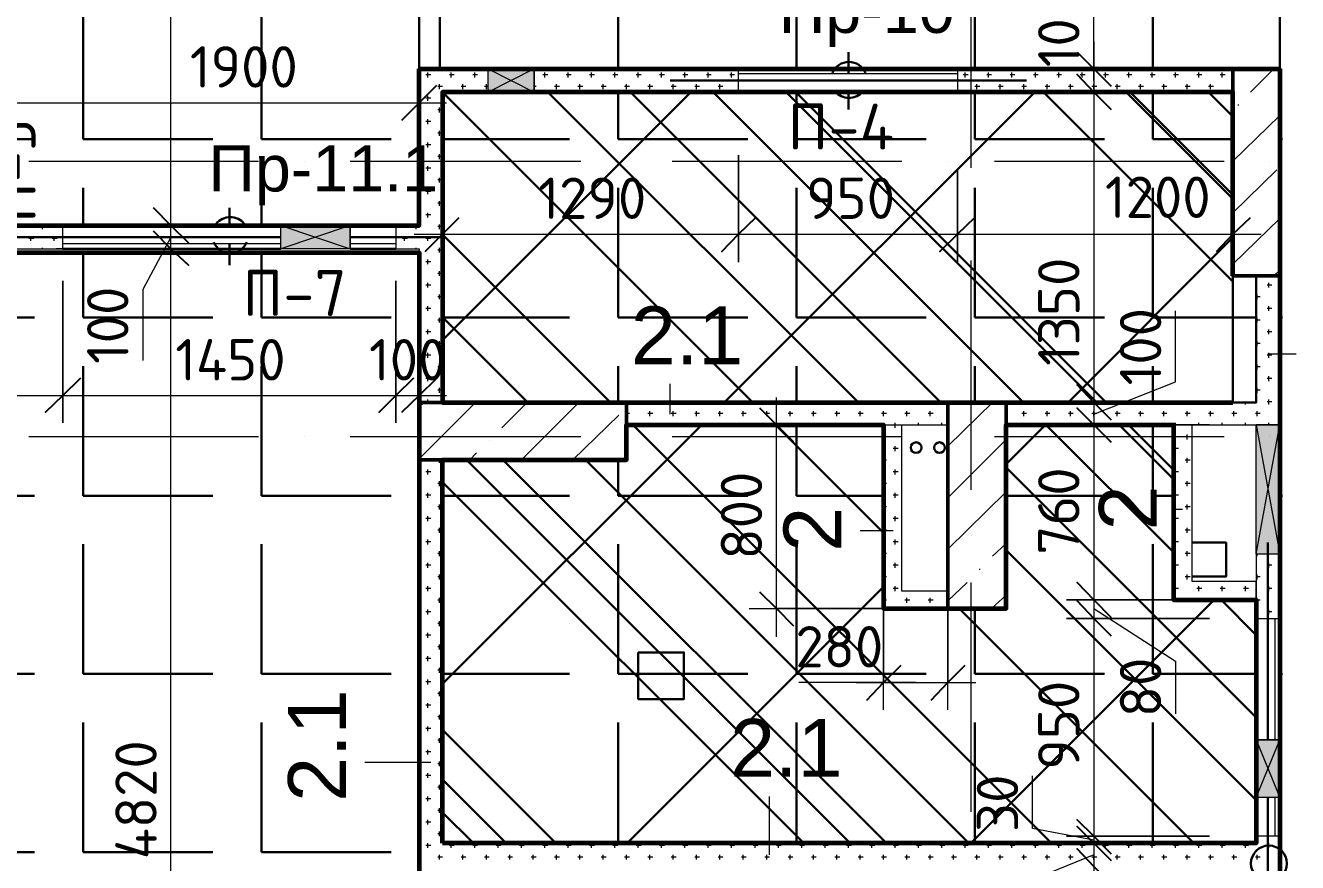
# Model space of a CAD drawing. Header units: millimetres. Extents: x -84737 to 172119, y -43083 to 59399.
# Drawn here: x 45494 to 51026, y 48026 to 51668 of the extents above; entities that cross this region are included whole.
import ezdxf

# ---------------------------------------------------------------- set-up
doc = ezdxf.new("R2010")
doc.units = ezdxf.units.MM
for name, color, linetype, lineweight in [('10) Плитка КР-3 300х300', 40, 'Continuous', 30), ('14) Плитка стены СТ-5.1', 3, 'Continuous', 60), ('19) Краска ПТ-5 потолок', 161, 'Continuous', 30), ('22) Шпакл. баз. фин. Потолок', 102, 'Continuous', 30)]:
    doc.layers.add(name, color=color, linetype=linetype, lineweight=lineweight)
for name, color, linetype in [('PDF _Двери', 7, 'Continuous'), ('PDF _Марки', 7, 'Continuous'), ('PDF _Несущие колонны', 7, 'Continuous'), ('PDF _Обобщенные модели', 7, 'Continuous'), ('PDF _Обозначения', 7, 'Continuous'), ('PDF _Окна', 7, 'Continuous'), ('PDF _Оси', 7, 'Continuous'), ('PDF _Перекрытия', 7, 'Continuous'), ('PDF _Размеры-100', 7, 'Continuous'), ('PDF _Стены', 7, 'Continuous'), ('PDF _Текст', 7, 'Continuous'), ('PDF _Элементы узлов', 7, 'Continuous')]:
    doc.layers.add(name, color=color, linetype=linetype)
doc.styles.add('PDF GOSTCommon', font='arial.ttf')
doc.styles.add('PDF ISOCPEUR', font='isocpeur.ttf')
pattern_1 = [(0, (0, 0), (0, 775.335), [563.88, -211.455]), (90, (0, 0), (-775.335, 5e-14), [563.88, -211.455])]

msp = doc.modelspace()

# ---------------------------------------------------------------- hatches: boundary and pattern name
at = {"layer": '10) Плитка КР-3 300х300'}
h = msp.add_hatch(dxfattribs=at)
h.set_pattern_fill('ANGLE', color=256, scale=111)
h.set_pattern_definition(pattern_1)
h.paths.add_polyline_path([(50846.7, 49168.5), (50486.9, 49168.5), (50486.9, 49930.4), (49758.8, 49930.4), (49758.8, 49130.4), (49225.4, 49130.4), (49225.4, 49930.4), (48107.8, 49930.4), (48107.8, 49778.1), (47307.8, 49778.1), (47307.8, 48110.2), (50846.7, 48110.2)])
h.paths.add_polyline_path([(50516.5, 54578.5), (47646.4, 54578.5), (47646.4, 53079.9), (50516.5, 53079.9)])
h.paths.add_polyline_path([(50846.7, 56678.2), (47646.4, 56678.2), (47646.4, 54680.1), (50846.7, 54680.1)])
h.paths.add_polyline_path([(47544.8, 56678.2), (42206.8, 56678.2), (42206.8, 55078), (44907.6, 55078), (44903.3, 53079.9), (46964.9, 53079.9), (46964.9, 54057.8), (47544.8, 54057.8)])
h.paths.add_polyline_path([(44806, 54976.4), (42604.7, 54976.4), (42604.7, 54079), (44806, 54079)], flags=17)
h.paths.add_polyline_path([(44806, 53976.5), (42604.7, 53976.5), (42604.7, 53079.9), (44806, 53079.9)], flags=17)
h = msp.add_hatch(dxfattribs=at)
h.set_pattern_fill('ANGLE', color=256, scale=111)
h.set_pattern_definition(pattern_1)
h.paths.add_polyline_path([(47206.2, 50679.7), (44755.2, 50679.7), (44755.2, 45879.3), (46926.8, 45879.3), (46926.8, 46057.1), (47206.2, 46057.1)])
h.paths.add_polyline_path([(47206.2, 52876.7), (45305.5, 52876.7), (45305.5, 50798.3), (47206.2, 50798.3)])
h.paths.add_polyline_path([(50948.3, 52876.7), (47206.2, 52876.7), (47206.2, 51479.8), (50948.3, 51479.8)])
h.paths.add_polyline_path([(47544.8, 52978.3), (45305.5, 52978.3), (45305.5, 52876.7), (47544.8, 52876.7)])
h.paths.add_polyline_path([(52345.3, 55179.6), (50948.3, 55179.6), (50948.3, 45879.3), (52345.3, 45879.3)])
h.paths.add_polyline_path([(55905.4, 56678.2), (53695.7, 56678.2), (53695.7, 56504.6), (52197.1, 56504.6), (52197.1, 56678.2), (50948.3, 56678.2), (50948.3, 55179.6), (55808, 55179.6), (55808, 55327.8), (55905.4, 55327.8)])
h.paths.add_polyline_path([(55808, 52876.7), (55507.5, 52876.7), (55507.5, 51780.4), (54406.8, 51780.4), (54406.8, 52876.7), (54262.9, 52876.7), (53145.3, 52876.7), (53145.3, 51678.8), (52446.9, 51678.8), (52446.9, 50679.7), (52548.5, 50679.7), (52548.5, 49879.7), (55808, 49879.7)])
h = msp.add_hatch(dxfattribs=at)
h.set_pattern_fill('ANGLE', color=256, scale=111)
h.set_pattern_definition(pattern_1)
h.paths.add_polyline_path([(50846.7, 48008.6), (47307.8, 48008.6), (47307.8, 45879.3), (50846.7, 45879.3)])
h.paths.add_polyline_path([(50745.1, 51378.2), (47307.8, 51378.2), (47307.8, 50027.8), (50745.1, 50027.8), (50846.7, 50027.8), (50846.7, 50578.1), (50745.1, 50578.1)])
at = {"layer": '19) Краска ПТ-5 потолок'}
h = msp.add_hatch(dxfattribs=at)
h.set_pattern_fill('ANSI34', color=256, scale=80, angle=90)
h.paths.add_polyline_path([(47307.8, 50027.8), (50745.1, 50027.8), (50745.1, 51378.2), (47307.8, 51378.2)])
h = msp.add_hatch(dxfattribs=at)
h.set_pattern_fill('ANSI34', color=256, scale=80, angle=90)
h.paths.add_polyline_path([(47307.8, 48110.2), (47307.8, 49778.1), (48099.4, 49778.1), (48107.8, 49778.1), (48107.8, 49930.4), (49225.4, 49930.4), (49225.4, 49130.4), (49758.8, 49130.4), (49758.8, 49930.4), (50486.9, 49930.4), (50486.9, 49168.5), (50846.7, 49168.5), (50846.7, 48110.2)])
at = {"layer": '22) Шпакл. баз. фин. Потолок'}
h = msp.add_hatch(dxfattribs=at)
h.set_pattern_fill('ANSI37', color=256, scale=333)
h.paths.add_polyline_path([(47307.8, 50027.8), (50745.1, 50027.8), (50745.1, 51378.2), (47307.8, 51378.2)])
h = msp.add_hatch(dxfattribs=at)
h.set_pattern_fill('ANSI37', color=256, scale=333)
h.paths.add_polyline_path([(47307.8, 48110.2), (47307.8, 49778.1), (48099.4, 49778.1), (48107.8, 49778.1), (48107.8, 49930.4), (49225.4, 49930.4), (49225.4, 49130.4), (49758.8, 49130.4), (49758.8, 49930.4), (50486.9, 49930.4), (50486.9, 49168.5), (50846.7, 49168.5), (50846.7, 48110.2)])

# ---------------------------------------------------------------- linework, layer by layer
at = {"layer": '10) Плитка КР-3 300х300'}
for points in [[(50948.3, 45879.3), (52345.3, 45879.3), (52345.3, 55179.6), (50948.3, 55179.6)], [(45305.5, 50798.3), (47206.2, 50798.3), (47206.2, 52876.7), (45305.5, 52876.7)], [(47206.2, 51479.8), (50948.3, 51479.8), (50948.3, 52876.7), (47206.2, 52876.7)], [(44755.2, 50679.7), (47206.2, 50679.7), (47206.2, 45879.3), (44755.2, 45879.3)], [(47307.8, 48110.2), (47307.8, 49778.1), (48099.4, 49778.1), (48107.8, 49778.1), (48107.8, 49930.4), (49225.4, 49930.4), (49225.4, 49130.4), (49758.8, 49130.4), (49758.8, 49930.4), (50486.9, 49930.4), (50486.9, 49168.5), (50846.7, 49168.5), (50846.7, 48110.2)]]:
    msp.add_lwpolyline(points, close=True, dxfattribs=at)
for points in [[(50745.1, 50578.1), (50745.1, 51378.2), (47307.8, 51378.2), (47307.8, 50027.8), (50745.1, 50027.8)], [(50745.1, 50578.1), (50846.7, 50578.1), (50846.7, 50027.8), (50745.1, 50027.8)]]:
    msp.add_lwpolyline(points, dxfattribs=at)
at = {"layer": '14) Плитка стены СТ-5.1'}
for points in [[(50948.3, 51479.8), (50948.3, 45879.3), (52345.3, 45879.3), (52345.3, 55179.6)], [(47206.2, 52876.7), (45305.5, 52876.7), (45305.5, 50798.3), (47206.2, 50798.3), (47206.2, 51479.8)], [(47206.2, 51479.8), (50948.3, 51479.8)], [(50745.1, 50578.1), (50745.1, 51378.2), (47307.8, 51378.2), (47307.8, 50027.8), (50745.1, 50027.8)]]:
    msp.add_lwpolyline(points, dxfattribs=at)
for points in [[(44755.2, 50679.7), (47206.2, 50679.7), (47206.2, 45879.3), (44755.2, 45879.3)], [(47307.8, 48110.2), (47307.8, 49778.1), (48099.4, 49778.1), (48107.8, 49778.1), (48107.8, 49930.4), (49225.4, 49930.4), (49225.4, 49130.4), (49758.8, 49130.4), (49758.8, 49930.4), (50486.9, 49930.4), (50486.9, 49168.5), (50846.7, 49168.5), (50846.7, 48110.2)]]:
    msp.add_lwpolyline(points, close=True, dxfattribs=at)
at = {"layer": '19) Краска ПТ-5 потолок'}
msp.add_lwpolyline([(47307.8, 50027.8), (50745.1, 50027.8), (50745.1, 51378.2), (47307.8, 51378.2)], close=True, dxfattribs=at)
at = {"layer": 'PDF _Двери', "lineweight": 18}
msp.add_lwpolyline([(48594.7, 51458.6), (49547.1, 51458.6), (49547.1, 51378.2), (48594.7, 51378.2)], close=True, dxfattribs=at)
for points in [[(46605.1, 50717.8), (45656.8, 50717.8), (45656.8, 50798.3), (46605.1, 50798.3)], [(46905.6, 50798.3), (47104.6, 50798.3), (47104.6, 50717.8), (46905.6, 50717.8)], [(50846.7, 48558.9), (50846.7, 49088), (50927.1, 49088), (50927.1, 48558.9)], [(50927.1, 48309.1), (50927.1, 48139.8), (50846.7, 48139.8), (50846.7, 48309.1)]]:
    msp.add_lwpolyline(points, dxfattribs=at)
at = {"layer": 'PDF _Марки', "lineweight": 9}
for points in [[(50897.5, 50239.5), (51020.3, 50239.5)], [(48298.3, 49977), (48298.3, 50108.2)], [(50525, 49562.2), (50495.4, 49562.2)], [(49267.7, 49469), (49123.8, 49469)], [(47257, 48461.5), (46969.1, 48461.5)], [(48730.1, 48059.4), (48730.1, 48313.4)]]:
    msp.add_lwpolyline(points, dxfattribs=at)
at = {"layer": 'PDF _Несущие колонны', "lineweight": 50}
for points in [[(50948.3, 50578.1), (50948.3, 51479.8), (50745.1, 51479.8), (50745.1, 50578.1)], [(47206.2, 49778.1), (48107.8, 49778.1), (48107.8, 50027.8), (47206.2, 50027.8)], [(49758.8, 49130.4), (49758.8, 50027.8), (49504.8, 50027.8), (49504.8, 49130.4)]]:
    msp.add_lwpolyline(points, close=True, dxfattribs=at)
at = {"layer": 'PDF _Несущие колонны', "lineweight": 9}
for points in [[(50821.3, 51378.2), (50922.9, 51479.8)], [(50766.3, 51323.2), (50770.5, 51323.2)], [(50745.1, 51077.6), (50948.3, 51276.6)], [(50745.1, 50853.3), (50935.6, 51039.5)], [(50745.1, 50628.9), (50948.3, 50827.9)], [(50922.9, 50578.1), (50948.3, 50603.5)], [(47206.2, 49782.3), (47451.7, 50027.8)], [(47206.2, 50006.6), (47227.3, 50027.8)], [(47566, 49917.7), (47676.1, 50027.8)], [(47650.7, 49778.1), (47900.4, 50027.8)], [(49504.8, 49837.3), (49699.5, 50027.8)], [(47875, 49778.1), (48074, 49972.8)], [(47511, 49862.7), (47511, 49862.7)], [(49504.8, 49613), (49754.6, 49862.7)], [(47426.3, 49778.1), (47455.9, 49807.7)], [(48099.4, 49778.1), (48107.8, 49786.5)], [(49504.8, 49388.6), (49758.8, 49638.4)], [(49699.5, 49359), (49758.8, 49414)], [(49644.5, 49299.7), (49644.5, 49303.9)], [(49504.8, 49164.2), (49589.5, 49244.7)], [(49695.3, 49130.4), (49758.8, 49189.6)]]:
    msp.add_lwpolyline(points, dxfattribs=at)
at = {"layer": 'PDF _Обобщенные модели', "lineweight": 30}
for points in [[(49073, 51551.8), (49073, 51458.6)], [(48298.3, 51429), (49847.7, 51429)], [(49073, 51378.2), (49073, 51302)], [(46380.7, 50798.3), (46380.7, 50874.5)], [(46605.1, 50747.5), (45356.3, 50747.5)], [(47307.8, 50747.5), (46905.6, 50747.5)], [(46380.7, 50624.7), (46380.7, 50717.8)], [(50897.5, 48558.9), (50897.5, 49418.2)], [(50897.5, 46827.5), (50897.5, 48309.1)]]:
    msp.add_lwpolyline(points, dxfattribs=at)
msp.add_circle((50901.7, 48021.1), 78.3, dxfattribs=at)
for centre, start, end in [((49075.1, 51431.1), 23.0741, 156.9259), ((49075.1, 51431.1), 218.7844, 321.2156), ((46384.7, 50755.9), 38.7817, 141.2183), ((46384.7, 50755.9), 203.0713, 336.9287)]:
    msp.add_arc(centre, 78.3, start, end, dxfattribs=at)
at = {"layer": 'PDF _Обозначения', "lineweight": 9}
for points in [[(47858.1, 49066.9), (47858.1, 49066.9)], [(50859.4, 49066.9), (50859.4, 49066.9)]]:
    msp.add_lwpolyline(points, dxfattribs=at)
at = {"layer": 'PDF _Окна', "color": 8, "true_color": 0x808080, "transparency": 33554559}
for points in [[(47506.7, 51378.2), (47705.7, 51378.2), (47506.7, 51479.8)], [(47705.7, 51378.2), (47506.7, 51479.8), (47705.7, 51479.8)], [(46605.1, 50696.7), (46905.6, 50696.7), (46605.1, 50798.3)], [(46905.6, 50696.7), (46605.1, 50798.3), (46905.6, 50798.3)], [(50948.3, 49367.4), (50948.3, 49930.4), (50846.7, 49367.4)], [(50948.3, 49930.4), (50846.7, 49367.4), (50846.7, 49930.4)], [(50948.3, 48309.1), (50948.3, 48558.9), (50846.7, 48309.1)], [(50948.3, 48558.9), (50846.7, 48309.1), (50846.7, 48558.9)]]:
    msp.add_solid(points, dxfattribs=at)
at = {"layer": 'PDF _Оси', "lineweight": 9}
for points in [[(47206.2, 51048), (47206.2, 52047)], [(49606.4, 51048), (49606.4, 52047)], [(45508.7, 51077.6), (46507.7, 51077.6)], [(46706.7, 51077.6), (46706.7, 51077.6)], [(46905.6, 51077.6), (47908.9, 51077.6)], [(48107.8, 51077.6), (48107.8, 51077.6)], [(48306.8, 51077.6), (49305.8, 51077.6)], [(49509, 51077.6), (49509, 51077.6)], [(49708, 51077.6), (50707, 51077.6)], [(50906, 51077.6), (50906, 51077.6)], [(47206.2, 50844.8), (47206.2, 50844.8)], [(49606.4, 50844.8), (49606.4, 50844.8)], [(47206.2, 49646.8), (47206.2, 50645.9)], [(49606.4, 49646.8), (49606.4, 50645.9)], [(45508.7, 49879.7), (46507.7, 49879.7)], [(46706.7, 49879.7), (46706.7, 49879.7)], [(46905.6, 49879.7), (47908.9, 49879.7)], [(48107.8, 49879.7), (48107.8, 49879.7)], [(48306.8, 49879.7), (49305.8, 49879.7)], [(49509, 49879.7), (49509, 49879.7)], [(49708, 49879.7), (50707, 49879.7)], [(50906, 49879.7), (50906, 49879.7)], [(47206.2, 49447.9), (47206.2, 49447.9)], [(49606.4, 49447.9), (49606.4, 49447.9)], [(47206.2, 48245.6), (47206.2, 49244.7)], [(49606.4, 48245.6), (49606.4, 49244.7)], [(47206.2, 48046.7), (47206.2, 48046.7)], [(49606.4, 48046.7), (49606.4, 48046.7)]]:
    msp.add_lwpolyline(points, dxfattribs=at)
at = {"layer": 'PDF _Перекрытия', "lineweight": 30}
for points in [[(49547.1, 51479.8), (48594.7, 51479.8)], [(45656.8, 50696.7), (46605.1, 50696.7)], [(46905.6, 50696.7), (47104.6, 50696.7)], [(50567.3, 49418.2), (50715.5, 49418.2), (50715.5, 49270.1), (50567.3, 49270.1)], [(50948.3, 48558.9), (50948.3, 49088)], [(50948.3, 48139.8), (50948.3, 48309.1)]]:
    msp.add_lwpolyline(points, dxfattribs=at)
msp.add_lwpolyline([(48158.6, 48939.9), (48158.6, 48736.7), (48357.6, 48736.7), (48357.6, 48939.9)], close=True, dxfattribs=at)
for centre in [(49367.2, 49831), (49468.8, 49831)]:
    msp.add_circle(centre, 23.3, dxfattribs=at)
at = {"layer": 'PDF _Размеры-100', "lineweight": 9}
for points in [[(46126.7, 50679.7), (46126.7, 53096.9)], [(47206.2, 51208.9), (47206.2, 51831.2), (47206.2, 51331.6)], [(50139.8, 51429), (50139.8, 51501), (50139.8, 51814.2)], [(50139.8, 51598.3), (50139.8, 51378.2), (50139.8, 50027.8), (50139.8, 49930.4), (50139.8, 49168.5), (50139.8, 49088), (50139.8, 48139.8), (50139.8, 48110.2), (50139.8, 48008.6), (50139.8, 47839.3), (50139.8, 46886.8), (50643.5, 46886.8), (50021.2, 46886.8), (50643.5, 46886.8), (50139.8, 46886.8), (50139.8, 45760.8)], [(50021.2, 51479.8), (50643.5, 51479.8), (50139.8, 51479.8)], [(45186.9, 51331.6), (47324.7, 51331.6)], [(47307.8, 50637.4), (47307.8, 51259.7), (47307.8, 50760.2)], [(50745.1, 50637.4), (50745.1, 51259.7), (50745.1, 50760.2)], [(47185, 50760.2), (48594.7, 50760.2), (49547.1, 50760.2), (49547.1, 51043.8), (49547.1, 50637.4), (49547.1, 51043.8), (49547.1, 50760.2), (50867.9, 50760.2)], [(46126.7, 44456.9), (46126.7, 45777.7), (46126.7, 45879.3), (46126.7, 50696.7), (45627.2, 50696.7), (46249.5, 50696.7), (45627.2, 50696.7), (46126.7, 50696.7), (46126.7, 50916.8)], [(46126.7, 50747.5), (46004, 50518.9), (46004, 50209.8)], [(44535, 50057.4), (44755.2, 50057.4), (45656.8, 50057.4), (47104.6, 50057.4), (47104.6, 50557), (47104.6, 49938.9), (47104.6, 50557), (47104.6, 50057.4), (47324.7, 50057.4)], [(47206.2, 49938.9), (47206.2, 50557), (47206.2, 50057.4)], [(50139.8, 49977), (50495.4, 50116.7), (50495.4, 50425.7)], [(48759.8, 49007.6), (48759.8, 50049)], [(48882.5, 49930.4), (48260.2, 49930.4), (48759.8, 49930.4)], [(49225.4, 48690.1), (49225.4, 49308.2), (49225.4, 48808.7)], [(49504.8, 48690.1), (49504.8, 49308.2), (49504.8, 48808.7)], [(48641.2, 49130.4), (49263.5, 49130.4), (48759.8, 49130.4)], [(50139.8, 49130.4), (50495.4, 48901.8), (50495.4, 48673.2)], [(49365.1, 48808.7), (49195.8, 48808.7), (48857.1, 48808.7)], [(49106.9, 48808.7), (49627.6, 48808.7)], [(50139.8, 48122.9), (49873.1, 48173.7), (49873.1, 48402.3)], [(50139.8, 48059.4), (49382, 47750.4), (49382, 47437.1)]]:
    msp.add_lwpolyline(points, dxfattribs=at)
at = {"layer": 'PDF _Размеры-100', "lineweight": 25}
for points in [[(50067.8, 51551.8), (50139.8, 51479.8), (50216, 51403.6)], [(47130, 51255.4), (47206.2, 51331.6), (47282.4, 51407.8)], [(47231.6, 50684), (47307.8, 50760.2), (47379.7, 50832.1)], [(50673.2, 50684), (50745.1, 50760.2), (50821.3, 50832.1)], [(47130, 49985.5), (47206.2, 50057.4), (47282.4, 50133.6)], [(48836, 49854.3), (48759.8, 49930.4), (48687.8, 50002.4)], [(48836, 49054.2), (48759.8, 49130.4), (48687.8, 49202.3)], [(49153.4, 48732.5), (49225.4, 48808.7), (49301.6, 48884.9)], [(49432.8, 48732.5), (49504.8, 48808.7), (49581, 48884.9)]]:
    msp.add_lwpolyline(points, dxfattribs=at)
for points in [[(50216, 51302), (50139.8, 51378.2), (50067.8, 51454.4), (50139.8, 51378.2)], [(46050.5, 50874.5), (46126.7, 50798.3), (46202.9, 50722.1), (46126.7, 50798.3)], [(48670.9, 50832.1), (48594.7, 50760.2), (48522.7, 50684), (48594.7, 50760.2)], [(49623.3, 50832.1), (49547.1, 50760.2), (49470.9, 50684), (49547.1, 50760.2)], [(46050.5, 50772.9), (46126.7, 50696.7), (46202.9, 50624.7), (46126.7, 50696.7)], [(45733, 50133.6), (45656.8, 50057.4), (45580.6, 49985.5), (45656.8, 50057.4)], [(47180.8, 50133.6), (47104.6, 50057.4), (47032.6, 49985.5), (47104.6, 50057.4)], [(50216, 49951.6), (50139.8, 50027.8), (50067.8, 50104), (50139.8, 50027.8)], [(50216, 49854.3), (50139.8, 49930.4), (50067.8, 50002.4), (50139.8, 49930.4)], [(50216, 49092.3), (50139.8, 49168.5), (50067.8, 49244.7), (50139.8, 49168.5)], [(50216, 49011.8), (50139.8, 49088), (50067.8, 49164.2), (50139.8, 49088)], [(50216, 48063.6), (50139.8, 48139.8), (50067.8, 48211.8), (50139.8, 48139.8)], [(50216, 48034), (50139.8, 48110.2), (50067.8, 48182.1), (50139.8, 48110.2)], [(50216, 47932.4), (50139.8, 48008.6), (50067.8, 48084.8), (50139.8, 48008.6)]]:
    msp.add_lwpolyline(points, close=True, dxfattribs=at)
at = {"layer": 'PDF _Размеры-100', "lineweight": 9}
for points in [[(50139.8, 51378.2), (50643.5, 51378.2), (50021.2, 51378.2), (50643.5, 51378.2)], [(48594.7, 50760.2), (48594.7, 51103), (48594.7, 50637.4), (48594.7, 51103)], [(46126.7, 50798.3), (45627.2, 50798.3), (46249.5, 50798.3), (45627.2, 50798.3)], [(45656.8, 50057.4), (45656.8, 50557), (45656.8, 49938.9), (45656.8, 50557)], [(50139.8, 50027.8), (50643.5, 50027.8), (50021.2, 50027.8), (50643.5, 50027.8)], [(50139.8, 49930.4), (50643.5, 49930.4), (50021.2, 49930.4), (50643.5, 49930.4)], [(50139.8, 49168.5), (50643.5, 49168.5), (50021.2, 49168.5), (50643.5, 49168.5)], [(50139.8, 49088), (50643.5, 49088), (50021.2, 49088), (50643.5, 49088)], [(50139.8, 48139.8), (50643.5, 48139.8), (50021.2, 48139.8), (50643.5, 48139.8)], [(50139.8, 48110.2), (50643.5, 48110.2), (50021.2, 48110.2), (50643.5, 48110.2)]]:
    msp.add_lwpolyline(points, close=True, dxfattribs=at)
at = {"layer": 'PDF _Стены', "lineweight": 18}
for points in [[(47506.7, 51479.8), (47206.2, 51479.8), (47206.2, 50798.3), (47104.6, 50798.3)], [(48594.7, 51458.6), (48594.7, 51479.8), (47705.7, 51479.8)], [(49547.1, 51378.2), (50745.1, 51378.2), (50745.1, 51479.8), (49547.1, 51479.8), (49547.1, 51458.6)], [(47104.6, 50717.8), (47104.6, 50696.7), (47206.2, 50696.7), (47206.2, 50027.8), (47307.8, 50027.8), (47307.8, 51378.2), (47506.7, 51378.2)], [(47705.7, 51378.2), (48594.7, 51378.2)], [(45656.8, 50798.3), (45305.5, 50798.3)], [(44755.2, 50027.8), (44755.2, 50696.7), (45656.8, 50696.7), (45656.8, 50717.8)], [(50948.3, 49930.4), (50948.3, 50578.1), (50846.7, 50578.1), (50846.7, 50027.8), (49758.8, 50027.8), (49758.8, 49930.4), (50846.7, 49930.4)], [(49225.4, 49930.4), (49225.4, 49130.4), (49504.8, 49130.4), (49504.8, 49206.6), (49305.8, 49206.6), (49305.8, 49930.4)], [(50486.9, 49930.4), (50486.9, 49168.5), (50846.7, 49168.5), (50846.7, 49248.9), (50567.3, 49248.9), (50567.3, 49930.4)], [(50846.7, 48139.8), (50846.7, 48110.2), (47307.8, 48110.2), (47307.8, 49778.1), (47206.2, 49778.1), (47206.2, 46057.1), (46926.8, 46057.1), (46926.8, 45879.3), (44755.2, 45879.3)], [(50846.7, 49367.4), (50846.7, 49088)], [(50927.1, 49088), (50948.3, 49088), (50948.3, 49367.4)], [(50927.1, 47839.3), (50948.3, 47839.3), (50948.3, 48139.8), (50927.1, 48139.8)]]:
    msp.add_lwpolyline(points, dxfattribs=at)
at = {"layer": 'PDF _Стены', "lineweight": 9}
for points in [[(47235.8, 51454.4), (47257, 51454.4)], [(47244.3, 51441.7), (47244.3, 51462.9)], [(47337.4, 51454.4), (47358.6, 51454.4)], [(47345.9, 51441.7), (47345.9, 51462.9)], [(47439, 51454.4), (47460.2, 51454.4)], [(47447.5, 51441.7), (47447.5, 51462.9)], [(47743.8, 51454.4), (47765, 51454.4)], [(47752.3, 51441.7), (47752.3, 51462.9)], [(47845.4, 51454.4), (47866.6, 51454.4)], [(47853.9, 51441.7), (47853.9, 51462.9)], [(47947, 51454.4), (47968.2, 51454.4)], [(47955.5, 51441.7), (47955.5, 51462.9)], [(48048.6, 51454.4), (48069.7, 51454.4)], [(48057, 51441.7), (48057, 51462.9)], [(48150.2, 51454.4), (48171.3, 51454.4)], [(48158.6, 51441.7), (48158.6, 51462.9)], [(48251.8, 51454.4), (48272.9, 51454.4)], [(48260.2, 51441.7), (48260.2, 51462.9)], [(48353.4, 51454.4), (48374.5, 51454.4)], [(48361.8, 51441.7), (48361.8, 51462.9)], [(48455, 51454.4), (48476.1, 51454.4)], [(48463.4, 51441.7), (48463.4, 51462.9)], [(48556.6, 51454.4), (48577.7, 51454.4)], [(48565, 51441.7), (48565, 51462.9)], [(49572.5, 51454.4), (49593.7, 51454.4)], [(49581, 51441.7), (49581, 51462.9)], [(49674.1, 51454.4), (49695.3, 51454.4)], [(49682.6, 51441.7), (49682.6, 51462.9)], [(49775.7, 51454.4), (49796.9, 51454.4)], [(49784.2, 51441.7), (49784.2, 51462.9)], [(49877.3, 51454.4), (49898.5, 51454.4)], [(49885.8, 51441.7), (49885.8, 51462.9)], [(49978.9, 51454.4), (50000.1, 51454.4)], [(49987.4, 51441.7), (49987.4, 51462.9)], [(50080.5, 51454.4), (50101.7, 51454.4)], [(50089, 51441.7), (50089, 51462.9)], [(50182.1, 51454.4), (50203.3, 51454.4)], [(50190.6, 51441.7), (50190.6, 51462.9)], [(50283.7, 51454.4), (50304.9, 51454.4)], [(50292.2, 51441.7), (50292.2, 51462.9)], [(50385.3, 51454.4), (50406.5, 51454.4)], [(50393.8, 51441.7), (50393.8, 51462.9)], [(50486.9, 51454.4), (50508.1, 51454.4)], [(50495.4, 51441.7), (50495.4, 51462.9)], [(50588.5, 51454.4), (50609.7, 51454.4)], [(50597, 51441.7), (50597, 51462.9)], [(50690.1, 51454.4), (50711.3, 51454.4)], [(50698.6, 51441.7), (50698.6, 51462.9)], [(47286.6, 51403.6), (47307.8, 51403.6)], [(47295.1, 51390.9), (47295.1, 51412.1)], [(47388.2, 51403.6), (47409.4, 51403.6)], [(47396.7, 51390.9), (47396.7, 51412.1)], [(47489.8, 51403.6), (47506.7, 51403.6)], [(47498.3, 51390.9), (47498.3, 51412.1)], [(47705.7, 51403.6), (47714.2, 51403.6)], [(47794.6, 51403.6), (47815.8, 51403.6)], [(47803.1, 51390.9), (47803.1, 51412.1)], [(47896.2, 51403.6), (47917.4, 51403.6)], [(47904.7, 51390.9), (47904.7, 51412.1)], [(47997.8, 51403.6), (48018.9, 51403.6)], [(48006.3, 51390.9), (48006.3, 51412.1)], [(48099.4, 51403.6), (48120.5, 51403.6)], [(48107.8, 51390.9), (48107.8, 51412.1)], [(48201, 51403.6), (48222.1, 51403.6)], [(48209.4, 51390.9), (48209.4, 51412.1)], [(48302.6, 51403.6), (48323.7, 51403.6)], [(48311, 51390.9), (48311, 51412.1)], [(48404.2, 51403.6), (48425.3, 51403.6)], [(48412.6, 51390.9), (48412.6, 51412.1)], [(48505.8, 51403.6), (48526.9, 51403.6)], [(48514.2, 51390.9), (48514.2, 51412.1)], [(49623.3, 51403.6), (49644.5, 51403.6)], [(49631.8, 51390.9), (49631.8, 51412.1)], [(49724.9, 51403.6), (49746.1, 51403.6)], [(49733.4, 51390.9), (49733.4, 51412.1)], [(49826.5, 51403.6), (49847.7, 51403.6)], [(49835, 51390.9), (49835, 51412.1)], [(49928.1, 51403.6), (49949.3, 51403.6)], [(49936.6, 51390.9), (49936.6, 51412.1)], [(50029.7, 51403.6), (50050.9, 51403.6)], [(50038.2, 51390.9), (50038.2, 51412.1)], [(50131.3, 51403.6), (50152.5, 51403.6)], [(50139.8, 51390.9), (50139.8, 51412.1)], [(50232.9, 51403.6), (50254.1, 51403.6)], [(50241.4, 51390.9), (50241.4, 51412.1)], [(50334.5, 51403.6), (50355.7, 51403.6)], [(50343, 51390.9), (50343, 51412.1)], [(50436.1, 51403.6), (50457.3, 51403.6)], [(50444.6, 51390.9), (50444.6, 51412.1)], [(50537.7, 51403.6), (50558.9, 51403.6)], [(50546.2, 51390.9), (50546.2, 51412.1)], [(50639.3, 51403.6), (50660.5, 51403.6)], [(50647.8, 51390.9), (50647.8, 51412.1)], [(50740.9, 51403.6), (50745.1, 51403.6)], [(47235.8, 51352.8), (47257, 51352.8)], [(47244.3, 51340.1), (47244.3, 51361.3)], [(47286.6, 51302), (47307.8, 51302)], [(47295.1, 51289.3), (47295.1, 51310.5)], [(47235.8, 51251.2), (47257, 51251.2)], [(47244.3, 51238.5), (47244.3, 51259.7)], [(47286.6, 51200.4), (47307.8, 51200.4)], [(47295.1, 51187.7), (47295.1, 51208.9)], [(47235.8, 51149.6), (47257, 51149.6)], [(47244.3, 51136.9), (47244.3, 51158.1)], [(47286.6, 51098.8), (47307.8, 51098.8)], [(47295.1, 51086.1), (47295.1, 51107.3)], [(47235.8, 51048), (47257, 51048)], [(47244.3, 51035.3), (47244.3, 51056.5)], [(47244.3, 50933.7), (47244.3, 50954.9)], [(47286.6, 50997.2), (47307.8, 50997.2)], [(47295.1, 50984.5), (47295.1, 51005.7)], [(47235.8, 50946.4), (47257, 50946.4)], [(47295.1, 50882.9), (47295.1, 50904.1)], [(47235.8, 50844.8), (47257, 50844.8)], [(47244.3, 50832.1), (47244.3, 50853.3)], [(47286.6, 50895.6), (47307.8, 50895.6)], [(45559.5, 50794), (45580.6, 50794)], [(45567.9, 50781.3), (45567.9, 50798.3)], [(47185, 50794), (47206.2, 50794)], [(47193.5, 50781.3), (47193.5, 50798.3)], [(47286.6, 50794), (47307.8, 50794)], [(47295.1, 50781.3), (47295.1, 50802.5)], [(45508.7, 50743.2), (45529.8, 50743.2)], [(45517.1, 50730.5), (45517.1, 50751.7)], [(45610.3, 50743.2), (45631.4, 50743.2)], [(45618.7, 50730.5), (45618.7, 50751.7)], [(47134.2, 50743.2), (47155.4, 50743.2)], [(47142.7, 50730.5), (47142.7, 50751.7)], [(47235.8, 50743.2), (47257, 50743.2)], [(47244.3, 50730.5), (47244.3, 50751.7)], [(45567.9, 50696.7), (45567.9, 50700.9)], [(47193.5, 50696.7), (47193.5, 50700.9)], [(47286.6, 50692.4), (47307.8, 50692.4)], [(47295.1, 50679.7), (47295.1, 50700.9)], [(47235.8, 50641.6), (47257, 50641.6)], [(47244.3, 50628.9), (47244.3, 50650.1)], [(47286.6, 50590.8), (47307.8, 50590.8)], [(47295.1, 50578.1), (47295.1, 50599.3)], [(47235.8, 50540), (47257, 50540)], [(47244.3, 50527.3), (47244.3, 50548.5)], [(50893.3, 50540), (50914.5, 50540)], [(50901.8, 50527.3), (50901.8, 50548.5)], [(47286.6, 50489.2), (47307.8, 50489.2)], [(47295.1, 50476.5), (47295.1, 50497.7)], [(50846.7, 50489.2), (50863.7, 50489.2)], [(50851, 50476.5), (50851, 50497.7)], [(50944.1, 50489.2), (50948.3, 50489.2)], [(47235.8, 50438.4), (47257, 50438.4)], [(47244.3, 50425.7), (47244.3, 50446.9)], [(50893.3, 50438.4), (50914.5, 50438.4)], [(50901.8, 50425.7), (50901.8, 50446.9)], [(47244.3, 50324.1), (47244.3, 50345.3)], [(47286.6, 50387.6), (47307.8, 50387.6)], [(47295.1, 50374.9), (47295.1, 50396.1)], [(50846.7, 50387.6), (50863.7, 50387.6)], [(50851, 50374.9), (50851, 50396.1)], [(50901.8, 50324.1), (50901.8, 50345.3)], [(50944.1, 50387.6), (50948.3, 50387.6)], [(47235.8, 50336.8), (47257, 50336.8)], [(47295.1, 50273.3), (47295.1, 50294.5)], [(50851, 50273.3), (50851, 50294.5)], [(50893.3, 50336.8), (50914.5, 50336.8)], [(47235.8, 50235.2), (47257, 50235.2)], [(47244.3, 50222.5), (47244.3, 50243.7)], [(47286.6, 50286), (47307.8, 50286)], [(50846.7, 50286), (50863.7, 50286)], [(50893.3, 50235.2), (50914.5, 50235.2)], [(50901.8, 50222.5), (50901.8, 50243.7)], [(50944.1, 50286), (50948.3, 50286)], [(47286.6, 50184.4), (47307.8, 50184.4)], [(47295.1, 50171.7), (47295.1, 50192.9)], [(50846.7, 50184.4), (50863.7, 50184.4)], [(50851, 50171.7), (50851, 50192.9)], [(50944.1, 50184.4), (50948.3, 50184.4)], [(47235.8, 50133.6), (47257, 50133.6)], [(47244.3, 50120.9), (47244.3, 50142.1)], [(50893.3, 50133.6), (50914.5, 50133.6)], [(50901.8, 50120.9), (50901.8, 50142.1)], [(47286.6, 50082.8), (47307.8, 50082.8)], [(47295.1, 50070.1), (47295.1, 50091.3)], [(50846.7, 50082.8), (50863.7, 50082.8)], [(50851, 50070.1), (50851, 50091.3)], [(50944.1, 50082.8), (50948.3, 50082.8)], [(47235.8, 50032), (47257, 50032)], [(47244.3, 50027.8), (47244.3, 50040.5)], [(48158.6, 50019.3), (48158.6, 50027.8)], [(48260.2, 50019.3), (48260.2, 50027.8)], [(48361.8, 50019.3), (48361.8, 50027.8)], [(48463.4, 50019.3), (48463.4, 50027.8)], [(48565, 50019.3), (48565, 50027.8)], [(48666.6, 50019.3), (48666.6, 50027.8)], [(48768.2, 50019.3), (48768.2, 50027.8)], [(48869.8, 50019.3), (48869.8, 50027.8)], [(48971.4, 50019.3), (48971.4, 50027.8)], [(49073, 50019.3), (49073, 50027.8)], [(49174.6, 50019.3), (49174.6, 50027.8)], [(49276.2, 50019.3), (49276.2, 50027.8)], [(49377.8, 50019.3), (49377.8, 50027.8)], [(49479.4, 50019.3), (49479.4, 50027.8)], [(49784.2, 50019.3), (49784.2, 50027.8)], [(49885.8, 50019.3), (49885.8, 50027.8)], [(49987.4, 50019.3), (49987.4, 50027.8)], [(50089, 50019.3), (50089, 50027.8)], [(50190.6, 50019.3), (50190.6, 50027.8)], [(50292.2, 50019.3), (50292.2, 50027.8)], [(50393.8, 50019.3), (50393.8, 50027.8)], [(50495.4, 50019.3), (50495.4, 50027.8)], [(50597, 50019.3), (50597, 50027.8)], [(50698.6, 50019.3), (50698.6, 50027.8)], [(50800.2, 50019.3), (50800.2, 50027.8)], [(50893.3, 50032), (50914.5, 50032)], [(50901.8, 50019.3), (50901.8, 50040.5)], [(48107.8, 49968.5), (48107.8, 49989.7)], [(48107.8, 49981.2), (48120.5, 49981.2)], [(48201, 49981.2), (48222.1, 49981.2)], [(48209.4, 49968.5), (48209.4, 49989.7)], [(48302.6, 49981.2), (48323.7, 49981.2)], [(48311, 49968.5), (48311, 49989.7)], [(48404.2, 49981.2), (48425.3, 49981.2)], [(48412.6, 49968.5), (48412.6, 49989.7)], [(48505.8, 49981.2), (48526.9, 49981.2)], [(48514.2, 49968.5), (48514.2, 49989.7)], [(48607.4, 49981.2), (48628.5, 49981.2)], [(48615.8, 49968.5), (48615.8, 49989.7)], [(48709, 49981.2), (48730.1, 49981.2)], [(48717.4, 49968.5), (48717.4, 49989.7)], [(48810.6, 49981.2), (48831.7, 49981.2)], [(48819, 49968.5), (48819, 49989.7)], [(48912.2, 49981.2), (48933.3, 49981.2)], [(48920.6, 49968.5), (48920.6, 49989.7)], [(49013.7, 49981.2), (49034.9, 49981.2)], [(49022.2, 49968.5), (49022.2, 49989.7)], [(49115.3, 49981.2), (49136.5, 49981.2)], [(49123.8, 49968.5), (49123.8, 49989.7)], [(49216.9, 49981.2), (49238.1, 49981.2)], [(49225.4, 49968.5), (49225.4, 49989.7)], [(49318.5, 49981.2), (49339.7, 49981.2)], [(49327, 49968.5), (49327, 49989.7)], [(49420.1, 49981.2), (49441.3, 49981.2)], [(49428.6, 49968.5), (49428.6, 49989.7)], [(49826.5, 49981.2), (49847.7, 49981.2)], [(49835, 49968.5), (49835, 49989.7)], [(49928.1, 49981.2), (49949.3, 49981.2)], [(49936.6, 49968.5), (49936.6, 49989.7)], [(50029.7, 49981.2), (50050.9, 49981.2)], [(50038.2, 49968.5), (50038.2, 49989.7)], [(50131.3, 49981.2), (50152.5, 49981.2)], [(50139.8, 49968.5), (50139.8, 49989.7)], [(50232.9, 49981.2), (50254.1, 49981.2)], [(50241.4, 49968.5), (50241.4, 49989.7)], [(50334.5, 49981.2), (50355.7, 49981.2)], [(50343, 49968.5), (50343, 49989.7)], [(50436.1, 49981.2), (50457.3, 49981.2)], [(50444.6, 49968.5), (50444.6, 49989.7)], [(50537.7, 49981.2), (50558.9, 49981.2)], [(50546.2, 49968.5), (50546.2, 49989.7)], [(50639.3, 49981.2), (50660.5, 49981.2)], [(50647.8, 49968.5), (50647.8, 49989.7)], [(50740.9, 49981.2), (50762.1, 49981.2)], [(50749.4, 49968.5), (50749.4, 49989.7)], [(50842.5, 49981.2), (50846.7, 49981.2), (50863.7, 49981.2)], [(50851, 49968.5), (50851, 49989.7)], [(50944.1, 49981.2), (50948.3, 49981.2)], [(48150.2, 49930.4), (48171.3, 49930.4)], [(48158.6, 49930.4), (48158.6, 49938.9)], [(48251.8, 49930.4), (48272.9, 49930.4)], [(48260.2, 49930.4), (48260.2, 49938.9)], [(48353.4, 49930.4), (48374.5, 49930.4)], [(48361.8, 49930.4), (48361.8, 49938.9)], [(48455, 49930.4), (48476.1, 49930.4)], [(48463.4, 49930.4), (48463.4, 49938.9)], [(48556.6, 49930.4), (48577.7, 49930.4)], [(48565, 49930.4), (48565, 49938.9)], [(48658.2, 49930.4), (48679.3, 49930.4)], [(48666.6, 49930.4), (48666.6, 49938.9)], [(48759.8, 49930.4), (48780.9, 49930.4)], [(48768.2, 49930.4), (48768.2, 49938.9)], [(48861.4, 49930.4), (48882.5, 49930.4)], [(48869.8, 49930.4), (48869.8, 49938.9)], [(48963, 49930.4), (48984.1, 49930.4)], [(48971.4, 49930.4), (48971.4, 49938.9)], [(49064.5, 49930.4), (49085.7, 49930.4)], [(49073, 49930.4), (49073, 49938.9)], [(49166.1, 49930.4), (49187.3, 49930.4)], [(49174.6, 49930.4), (49174.6, 49938.9)], [(49267.7, 49930.4), (49288.9, 49930.4)], [(49276.2, 49917.7), (49276.2, 49930.4), (49276.2, 49938.9)], [(49369.3, 49930.4), (49390.5, 49930.4)], [(49377.8, 49930.4), (49377.8, 49938.9)], [(49470.9, 49930.4), (49492.1, 49930.4)], [(49479.4, 49930.4), (49479.4, 49938.9)], [(49775.7, 49930.4), (49796.9, 49930.4)], [(49784.2, 49930.4), (49784.2, 49938.9)], [(49877.3, 49930.4), (49898.5, 49930.4)], [(49885.8, 49930.4), (49885.8, 49938.9)], [(49978.9, 49930.4), (50000.1, 49930.4)], [(49987.4, 49930.4), (49987.4, 49938.9)], [(50080.5, 49930.4), (50101.7, 49930.4)], [(50089, 49930.4), (50089, 49938.9)], [(50182.1, 49930.4), (50203.3, 49930.4)], [(50190.6, 49930.4), (50190.6, 49938.9)], [(50283.7, 49930.4), (50304.9, 49930.4)], [(50292.2, 49930.4), (50292.2, 49938.9)], [(50385.3, 49930.4), (50406.5, 49930.4)], [(50393.8, 49930.4), (50393.8, 49938.9)], [(50486.9, 49930.4), (50508.1, 49930.4)], [(50495.4, 49917.7), (50495.4, 49930.4), (50495.4, 49938.9)], [(50588.5, 49930.4), (50609.7, 49930.4)], [(50597, 49930.4), (50597, 49938.9)], [(50690.1, 49930.4), (50711.3, 49930.4)], [(50698.6, 49930.4), (50698.6, 49938.9)], [(50791.7, 49930.4), (50812.9, 49930.4)], [(50800.2, 49930.4), (50800.2, 49938.9)], [(50893.3, 49930.4), (50914.5, 49930.4)], [(50901.8, 49930.4), (50901.8, 49938.9)], [(49225.4, 49879.7), (49238.1, 49879.7)], [(50537.7, 49879.7), (50558.9, 49879.7)], [(50546.2, 49867), (50546.2, 49888.1)], [(49267.7, 49828.9), (49288.9, 49828.9)], [(49276.2, 49816.2), (49276.2, 49837.3)], [(50486.9, 49828.9), (50508.1, 49828.9)], [(50495.4, 49816.2), (50495.4, 49837.3)], [(47244.3, 49714.6), (47244.3, 49735.7)], [(47286.6, 49778.1), (47307.8, 49778.1)], [(47295.1, 49765.4), (47295.1, 49778.1)], [(49225.4, 49778.1), (49238.1, 49778.1)], [(49276.2, 49714.6), (49276.2, 49735.7)], [(50495.4, 49714.6), (50495.4, 49735.7)], [(50537.7, 49778.1), (50558.9, 49778.1)], [(50546.2, 49765.4), (50546.2, 49786.5)], [(47235.8, 49727.3), (47257, 49727.3)], [(47295.1, 49663.8), (47295.1, 49684.9)], [(49267.7, 49727.3), (49288.9, 49727.3)], [(50486.9, 49727.3), (50508.1, 49727.3)], [(50546.2, 49663.8), (50546.2, 49684.9)], [(47235.8, 49625.7), (47257, 49625.7)], [(47244.3, 49613), (47244.3, 49634.1)], [(47286.6, 49676.5), (47307.8, 49676.5)], [(49225.4, 49676.5), (49238.1, 49676.5)], [(49267.7, 49625.7), (49288.9, 49625.7)], [(49276.2, 49613), (49276.2, 49634.1)], [(50486.9, 49625.7), (50508.1, 49625.7)], [(50495.4, 49613), (50495.4, 49634.1)], [(50537.7, 49676.5), (50558.9, 49676.5)], [(47286.6, 49574.9), (47307.8, 49574.9)], [(47295.1, 49562.2), (47295.1, 49583.3)], [(49225.4, 49574.9), (49238.1, 49574.9)], [(50537.7, 49574.9), (50558.9, 49574.9)], [(50546.2, 49562.2), (50546.2, 49583.3)], [(47235.8, 49524.1), (47257, 49524.1)], [(47244.3, 49511.4), (47244.3, 49532.5)], [(49267.7, 49524.1), (49288.9, 49524.1)], [(49276.2, 49511.4), (49276.2, 49532.5)], [(50486.9, 49524.1), (50508.1, 49524.1)], [(50495.4, 49511.4), (50495.4, 49532.5)], [(47286.6, 49473.3), (47307.8, 49473.3)], [(47295.1, 49460.6), (47295.1, 49481.7)], [(49225.4, 49473.3), (49238.1, 49473.3)], [(50537.7, 49473.3), (50558.9, 49473.3)], [(50546.2, 49460.6), (50546.2, 49481.7)], [(47235.8, 49422.5), (47257, 49422.5)], [(47244.3, 49409.8), (47244.3, 49430.9)], [(49267.7, 49422.5), (49288.9, 49422.5)], [(49276.2, 49409.8), (49276.2, 49430.9)], [(50486.9, 49422.5), (50508.1, 49422.5)], [(50495.4, 49409.8), (50495.4, 49430.9)], [(47286.6, 49371.7), (47307.8, 49371.7)], [(47295.1, 49359), (47295.1, 49380.1)], [(49225.4, 49371.7), (49238.1, 49371.7)], [(50537.7, 49371.7), (50558.9, 49371.7)], [(50546.2, 49359), (50546.2, 49380.1)], [(50851, 49359), (50851, 49367.4)], [(47235.8, 49320.9), (47257, 49320.9)], [(47244.3, 49308.2), (47244.3, 49329.3)], [(49267.7, 49320.9), (49288.9, 49320.9)], [(49276.2, 49308.2), (49276.2, 49329.3)], [(50486.9, 49320.9), (50508.1, 49320.9)], [(50495.4, 49308.2), (50495.4, 49329.3)], [(50893.3, 49320.9), (50914.5, 49320.9)], [(50901.8, 49308.2), (50901.8, 49329.3)], [(47286.6, 49270.1), (47307.8, 49270.1)], [(47295.1, 49257.4), (47295.1, 49278.5)], [(49225.4, 49270.1), (49238.1, 49270.1)], [(50537.7, 49270.1), (50558.9, 49270.1)], [(50546.2, 49257.4), (50546.2, 49278.5)], [(50846.7, 49270.1), (50863.7, 49270.1)], [(50851, 49257.4), (50851, 49278.5)], [(50944.1, 49270.1), (50948.3, 49270.1)], [(47235.8, 49219.3), (47257, 49219.3)], [(47244.3, 49206.6), (47244.3, 49227.7)], [(49267.7, 49219.3), (49288.9, 49219.3)], [(49276.2, 49206.6), (49276.2, 49227.7)], [(49377.8, 49206.6), (49377.8, 49206.6)], [(49479.4, 49206.6), (49479.4, 49206.6)], [(50486.9, 49219.3), (50508.1, 49219.3)], [(50495.4, 49206.6), (50495.4, 49227.7)], [(50588.5, 49219.3), (50609.7, 49219.3)], [(50597, 49206.6), (50597, 49227.7)], [(50690.1, 49219.3), (50711.3, 49219.3)], [(50698.6, 49206.6), (50698.6, 49227.7)], [(50791.7, 49219.3), (50812.9, 49219.3)], [(50800.2, 49206.6), (50800.2, 49227.7)], [(50893.3, 49219.3), (50914.5, 49219.3)], [(50901.8, 49206.6), (50901.8, 49227.7)], [(47244.3, 49105), (47244.3, 49126.1)], [(47286.6, 49168.5), (47307.8, 49168.5)], [(47295.1, 49155.8), (47295.1, 49176.9)], [(49225.4, 49168.5), (49238.1, 49168.5)], [(49318.5, 49168.5), (49339.7, 49168.5)], [(49327, 49155.8), (49327, 49176.9)], [(49420.1, 49168.5), (49441.3, 49168.5)], [(49428.6, 49155.8), (49428.6, 49176.9)], [(50546.2, 49168.5), (50546.2, 49176.9)], [(50647.8, 49168.5), (50647.8, 49176.9)], [(50749.4, 49168.5), (50749.4, 49176.9)], [(50846.7, 49168.5), (50863.7, 49168.5)], [(50851, 49155.8), (50851, 49176.9)], [(50901.8, 49105), (50901.8, 49126.1)], [(50944.1, 49168.5), (50948.3, 49168.5)], [(47235.8, 49117.7), (47257, 49117.7)], [(47295.1, 49054.2), (47295.1, 49075.3)], [(50893.3, 49117.7), (50914.5, 49117.7)], [(47235.8, 49016.1), (47257, 49016.1)], [(47244.3, 49003.4), (47244.3, 49024.5)], [(47286.6, 49066.9), (47307.8, 49066.9)], [(47286.6, 48965.3), (47307.8, 48965.3)], [(47295.1, 48952.6), (47295.1, 48973.7)], [(47235.8, 48914.5), (47257, 48914.5)], [(47244.3, 48901.8), (47244.3, 48923)], [(47286.6, 48863.7), (47307.8, 48863.7)], [(47295.1, 48851), (47295.1, 48872.2)], [(47235.8, 48812.9), (47257, 48812.9)], [(47244.3, 48800.2), (47244.3, 48821.4)], [(47286.6, 48762.1), (47307.8, 48762.1)], [(47295.1, 48749.4), (47295.1, 48770.6)], [(47235.8, 48711.3), (47257, 48711.3)], [(47244.3, 48698.6), (47244.3, 48719.8)], [(47286.6, 48660.5), (47307.8, 48660.5)], [(47295.1, 48647.8), (47295.1, 48669)], [(47235.8, 48609.7), (47257, 48609.7)], [(47244.3, 48597), (47244.3, 48618.2)], [(47286.6, 48558.9), (47307.8, 48558.9)], [(47295.1, 48546.2), (47295.1, 48567.4)], [(47235.8, 48508.1), (47257, 48508.1)], [(47244.3, 48495.4), (47244.3, 48516.6)], [(47295.1, 48444.6), (47295.1, 48465.8)], [(47244.3, 48393.8), (47244.3, 48415)], [(47286.6, 48457.3), (47307.8, 48457.3)], [(47235.8, 48406.5), (47257, 48406.5)], [(47286.6, 48355.7), (47307.8, 48355.7)], [(47295.1, 48343), (47295.1, 48364.2)], [(47235.8, 48304.9), (47257, 48304.9)], [(47244.3, 48292.2), (47244.3, 48313.4)], [(47286.6, 48254.1), (47307.8, 48254.1)], [(47295.1, 48241.4), (47295.1, 48262.6)], [(47235.8, 48203.3), (47257, 48203.3)], [(47244.3, 48190.6), (47244.3, 48211.8)], [(47286.6, 48152.5), (47307.8, 48152.5)], [(47295.1, 48139.8), (47295.1, 48161)], [(47235.8, 48101.7), (47257, 48101.7)], [(47244.3, 48089), (47244.3, 48110.2)], [(47337.4, 48101.7), (47358.6, 48101.7)], [(47345.9, 48089), (47345.9, 48110.2)], [(47439, 48101.7), (47460.2, 48101.7)], [(47447.5, 48089), (47447.5, 48110.2)], [(47540.6, 48101.7), (47561.8, 48101.7)], [(47549.1, 48089), (47549.1, 48110.2)], [(47642.2, 48101.7), (47663.4, 48101.7)], [(47650.7, 48089), (47650.7, 48110.2)], [(47743.8, 48101.7), (47765, 48101.7)], [(47752.3, 48089), (47752.3, 48110.2)], [(47845.4, 48101.7), (47866.6, 48101.7)], [(47853.9, 48089), (47853.9, 48110.2)], [(47947, 48101.7), (47968.2, 48101.7)], [(47955.5, 48089), (47955.5, 48110.2)], [(48048.6, 48101.7), (48069.7, 48101.7)], [(48057, 48089), (48057, 48110.2)], [(48150.2, 48101.7), (48171.3, 48101.7)], [(48158.6, 48089), (48158.6, 48110.2)], [(48251.8, 48101.7), (48272.9, 48101.7)], [(48260.2, 48089), (48260.2, 48110.2)], [(48353.4, 48101.7), (48374.5, 48101.7)], [(48361.8, 48089), (48361.8, 48110.2)], [(48455, 48101.7), (48476.1, 48101.7)], [(48463.4, 48089), (48463.4, 48110.2)], [(48556.6, 48101.7), (48577.7, 48101.7)], [(48565, 48089), (48565, 48110.2)], [(48658.2, 48101.7), (48679.3, 48101.7)], [(48666.6, 48089), (48666.6, 48110.2)], [(48759.8, 48101.7), (48780.9, 48101.7)], [(48768.2, 48089), (48768.2, 48110.2)], [(48861.4, 48101.7), (48882.5, 48101.7)], [(48869.8, 48089), (48869.8, 48110.2)], [(48963, 48101.7), (48984.1, 48101.7)], [(48971.4, 48089), (48971.4, 48110.2)], [(49064.5, 48101.7), (49085.7, 48101.7)], [(49073, 48089), (49073, 48110.2)], [(49166.1, 48101.7), (49187.3, 48101.7)], [(49174.6, 48089), (49174.6, 48110.2)], [(49267.7, 48101.7), (49288.9, 48101.7)], [(49276.2, 48089), (49276.2, 48110.2)], [(49369.3, 48101.7), (49390.5, 48101.7)], [(49377.8, 48089), (49377.8, 48110.2)], [(49470.9, 48101.7), (49492.1, 48101.7)], [(49479.4, 48089), (49479.4, 48110.2)], [(49572.5, 48101.7), (49593.7, 48101.7)], [(49581, 48089), (49581, 48110.2)], [(49674.1, 48101.7), (49695.3, 48101.7)], [(49682.6, 48089), (49682.6, 48110.2)], [(49775.7, 48101.7), (49796.9, 48101.7)], [(49784.2, 48089), (49784.2, 48110.2)], [(49877.3, 48101.7), (49898.5, 48101.7)], [(49885.8, 48089), (49885.8, 48110.2)], [(49978.9, 48101.7), (50000.1, 48101.7)], [(49987.4, 48089), (49987.4, 48110.2)], [(50080.5, 48101.7), (50101.7, 48101.7)], [(50089, 48089), (50089, 48110.2)], [(50182.1, 48101.7), (50203.3, 48101.7)], [(50190.6, 48089), (50190.6, 48110.2)], [(50283.7, 48101.7), (50304.9, 48101.7)], [(50292.2, 48089), (50292.2, 48110.2)], [(50385.3, 48101.7), (50406.5, 48101.7)], [(50393.8, 48089), (50393.8, 48110.2)], [(50486.9, 48101.7), (50508.1, 48101.7)], [(50495.4, 48089), (50495.4, 48110.2)], [(50588.5, 48101.7), (50609.7, 48101.7)], [(50597, 48089), (50597, 48110.2)], [(50690.1, 48101.7), (50711.3, 48101.7)], [(50698.6, 48089), (50698.6, 48110.2)], [(50791.7, 48101.7), (50812.9, 48101.7)], [(50800.2, 48089), (50800.2, 48110.2)], [(50893.3, 48101.7), (50914.5, 48101.7)], [(50901.8, 48089), (50901.8, 48110.2)], [(47286.6, 48050.9), (47307.8, 48050.9)], [(47295.1, 48038.2), (47295.1, 48059.4)], [(47388.2, 48050.9), (47409.4, 48050.9)], [(47396.7, 48038.2), (47396.7, 48059.4)], [(47489.8, 48050.9), (47511, 48050.9)], [(47498.3, 48038.2), (47498.3, 48059.4)], [(47591.4, 48050.9), (47612.6, 48050.9)], [(47599.9, 48038.2), (47599.9, 48059.4)], [(47693, 48050.9), (47714.2, 48050.9)], [(47701.5, 48038.2), (47701.5, 48059.4)], [(47794.6, 48050.9), (47815.8, 48050.9)], [(47803.1, 48038.2), (47803.1, 48059.4)], [(47896.2, 48050.9), (47917.4, 48050.9)], [(47904.7, 48038.2), (47904.7, 48059.4)], [(47997.8, 48050.9), (48018.9, 48050.9)], [(48006.3, 48038.2), (48006.3, 48059.4)], [(48099.4, 48050.9), (48120.5, 48050.9)], [(48107.8, 48038.2), (48107.8, 48059.4)], [(48201, 48050.9), (48222.1, 48050.9)], [(48209.4, 48038.2), (48209.4, 48059.4)], [(48302.6, 48050.9), (48323.7, 48050.9)], [(48311, 48038.2), (48311, 48059.4)], [(48404.2, 48050.9), (48425.3, 48050.9)], [(48412.6, 48038.2), (48412.6, 48059.4)], [(48505.8, 48050.9), (48526.9, 48050.9)], [(48514.2, 48038.2), (48514.2, 48059.4)], [(48607.4, 48050.9), (48628.5, 48050.9)], [(48615.8, 48038.2), (48615.8, 48059.4)], [(48709, 48050.9), (48730.1, 48050.9)], [(48717.4, 48038.2), (48717.4, 48059.4)], [(48810.6, 48050.9), (48831.7, 48050.9)], [(48819, 48038.2), (48819, 48059.4)], [(48912.2, 48050.9), (48933.3, 48050.9)], [(48920.6, 48038.2), (48920.6, 48059.4)], [(49013.7, 48050.9), (49034.9, 48050.9)], [(49022.2, 48038.2), (49022.2, 48059.4)], [(49115.3, 48050.9), (49136.5, 48050.9)], [(49123.8, 48038.2), (49123.8, 48059.4)], [(49216.9, 48050.9), (49238.1, 48050.9)], [(49225.4, 48038.2), (49225.4, 48059.4)], [(49318.5, 48050.9), (49339.7, 48050.9)], [(49327, 48038.2), (49327, 48059.4)], [(49420.1, 48050.9), (49441.3, 48050.9)], [(49428.6, 48038.2), (49428.6, 48059.4)], [(49521.7, 48050.9), (49542.9, 48050.9)], [(49530.2, 48038.2), (49530.2, 48059.4)], [(49623.3, 48050.9), (49644.5, 48050.9)], [(49631.8, 48038.2), (49631.8, 48059.4)], [(49724.9, 48050.9), (49746.1, 48050.9)], [(49733.4, 48038.2), (49733.4, 48059.4)], [(49826.5, 48050.9), (49847.7, 48050.9)], [(49835, 48038.2), (49835, 48059.4)], [(49928.1, 48050.9), (49949.3, 48050.9)], [(49936.6, 48038.2), (49936.6, 48059.4)], [(50029.7, 48050.9), (50050.9, 48050.9)], [(50038.2, 48038.2), (50038.2, 48059.4)], [(50131.3, 48050.9), (50152.5, 48050.9)], [(50139.8, 48038.2), (50139.8, 48059.4)], [(50232.9, 48050.9), (50254.1, 48050.9)], [(50241.4, 48038.2), (50241.4, 48059.4)], [(50334.5, 48050.9), (50355.7, 48050.9)], [(50343, 48038.2), (50343, 48059.4)], [(50436.1, 48050.9), (50457.3, 48050.9)], [(50444.6, 48038.2), (50444.6, 48059.4)], [(50537.7, 48050.9), (50558.9, 48050.9)], [(50546.2, 48038.2), (50546.2, 48059.4)], [(50639.3, 48050.9), (50660.5, 48050.9)], [(50647.8, 48038.2), (50647.8, 48059.4)], [(50740.9, 48050.9), (50762.1, 48050.9)], [(50749.4, 48038.2), (50749.4, 48059.4)], [(50842.5, 48050.9), (50846.7, 48050.9), (50863.7, 48050.9)], [(50851, 48038.2), (50851, 48059.4)], [(50944.1, 48050.9), (50948.3, 48050.9)]]:
    msp.add_lwpolyline(points, dxfattribs=at)
at = {"layer": 'PDF _Стены', "lineweight": 18}
msp.add_lwpolyline([(48107.8, 49930.4), (49504.8, 49930.4), (49504.8, 50027.8), (48107.8, 50027.8)], close=True, dxfattribs=at)
at = {"layer": 'PDF _Элементы узлов', "lineweight": 9}
for points in [[(47705.7, 51479.8), (47705.7, 51378.2), (47506.7, 51378.2), (47506.7, 51479.8), (47705.7, 51378.2), (47705.7, 51479.8), (47506.7, 51378.2), (47506.7, 51479.8)], [(46905.6, 50798.3), (46905.6, 50696.7), (46605.1, 50696.7), (46605.1, 50798.3), (46905.6, 50696.7), (46905.6, 50798.3), (46605.1, 50696.7), (46605.1, 50798.3)], [(50846.7, 49930.4), (50948.3, 49930.4), (50948.3, 49367.4), (50846.7, 49367.4), (50948.3, 49930.4), (50846.7, 49930.4), (50948.3, 49367.4), (50846.7, 49367.4)], [(50846.7, 48558.9), (50948.3, 48558.9), (50948.3, 48309.1), (50846.7, 48309.1), (50948.3, 48558.9), (50846.7, 48558.9), (50948.3, 48309.1), (50846.7, 48309.1)]]:
    msp.add_lwpolyline(points, close=True, dxfattribs=at)

# ---------------------------------------------------------------- texts
at = {"layer": 'PDF _Текст', "attachment_point": 4}
for s, insert, char_height, style in [('Пр-10', (48770.2, 51706), 201.27, 'PDF GOSTCommon'), ('1900', (46209, 51487.8), 180, 'PDF ISOCPEUR'), ('П-4', (48808.3, 51227.8), 200, 'PDF ISOCPEUR'), ('Пр-11.1', (46289.5, 51016), 201.27, 'PDF GOSTCommon'), ('1200', (50188.4, 50920.5), 180, 'PDF ISOCPEUR'), ('1290', (47724.6, 50916.3), 180, 'PDF ISOCPEUR'), ('950', (48888.7, 50916.3), 180, 'PDF ISOCPEUR'), ('П-7', (46437.6, 50503.9), 200, 'PDF ISOCPEUR'), ('2.1', (48126.7, 50319.6), 251.59, 'PDF GOSTCommon'), ('1450', (46145.5, 50213.5), 180, 'PDF ISOCPEUR'), ('100', (46988, 50213.5), 180, 'PDF ISOCPEUR'), ('280', (48842.2, 48964.7), 180, 'PDF ISOCPEUR'), ('2.1', (48558.5, 48524.6), 251.59, 'PDF GOSTCommon')]:
    msp.add_mtext(s, dxfattribs=dict(at, insert=insert, char_height=char_height, style=style))
at = {"layer": 'PDF _Текст', "attachment_point": 4, "rotation": 90}
for s, insert, char_height, style in [('100', (49987.8, 51486.1), 180, 'PDF ISOCPEUR'), ('П-3', (45438.6, 50808.8), 200, 'PDF ISOCPEUR'), ('1350', (49987.8, 50186.5), 180, 'PDF ISOCPEUR'), ('100', (45851.8, 50194.9), 180, 'PDF ISOCPEUR'), ('100', (50343.4, 50101.8), 180, 'PDF ISOCPEUR'), ('800', (48607.7, 49344), 180, 'PDF ISOCPEUR'), ('760', (49987.8, 49365.2), 180, 'PDF ISOCPEUR'), ('2', (50288.1, 49471), 251.6, 'PDF GOSTCommon'), ('2', (48916.5, 49377.9), 251.6, 'PDF GOSTCommon'), ('80', (50343.4, 48658.2), 180, 'PDF ISOCPEUR'), ('950', (49987.8, 48429.6), 180, 'PDF ISOCPEUR'), ('2.1', (46761.7, 48289.9), 251.59, 'PDF GOSTCommon'), ('4820', (45974.6, 48040.2), 180, 'PDF ISOCPEUR'), ('30', (49721.1, 48158.7), 180, 'PDF ISOCPEUR')]:
    msp.add_mtext(s, dxfattribs=dict(at, insert=insert, char_height=char_height, style=style))

doc.saveas('drawing.dxf')
